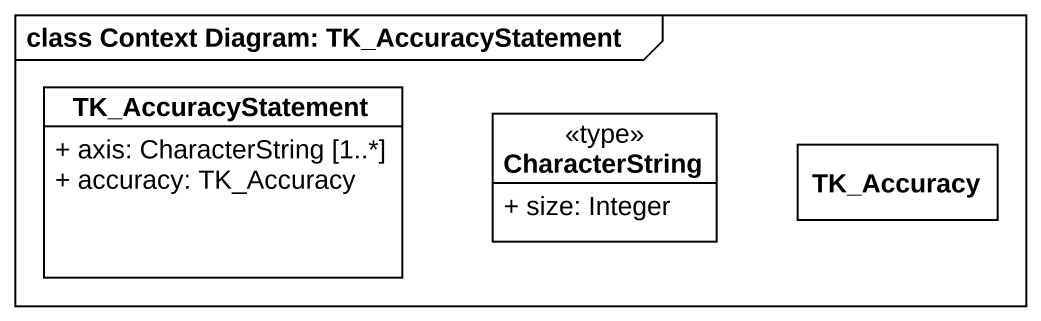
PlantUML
@startuml
mainframe class Context Diagram: TK_AccuracyStatement
hide circle
hide empty members
skinparam classAttributeIconSize 0
class TK_AccuracyStatement {
  + axis: CharacterString [1..*]
  + accuracy: TK_Accuracy
}
class CharacterString <<type>> {
  + size: Integer
}
class TK_Accuracy
@enduml
